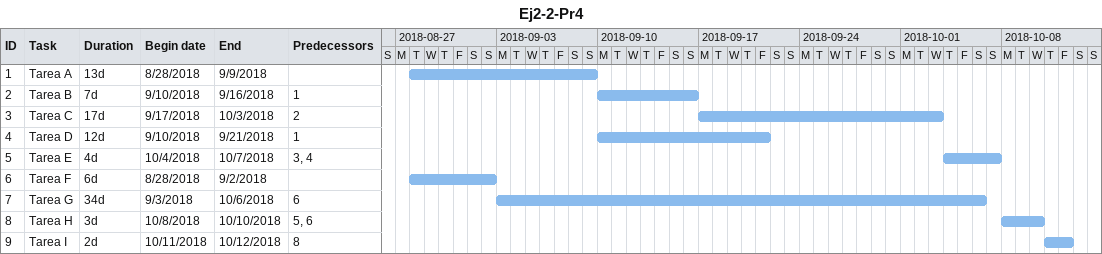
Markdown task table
Ej2-2-Pr4

| ID | Task | Duration | Start | Finish | Predecessors |
|---|---|---|---|---|---|
| 1 | Tarea A | 13d | 2018-08-28 | 2018-09-09 |  |
| 2 | Tarea B | 7d | 2018-09-10 | 2018-09-16 | 1 |
| 3 | Tarea C | 17d | 2018-09-17 | 2018-10-03 | 2 |
| 4 | Tarea D | 12d | 2018-09-10 | 2018-09-21 | 1 |
| 5 | Tarea E | 4d | 2018-10-04 | 2018-10-07 | 3, 4 |
| 6 | Tarea F | 6d | 2018-08-28 | 2018-09-02 |  |
| 7 | Tarea G | 34d | 2018-09-03 | 2018-10-06 | 6 |
| 8 | Tarea H | 3d | 2018-10-08 | 2018-10-10 | 5, 6 |
| 9 | Tarea I | 2d | 2018-10-11 | 2018-10-12 | 8 |
